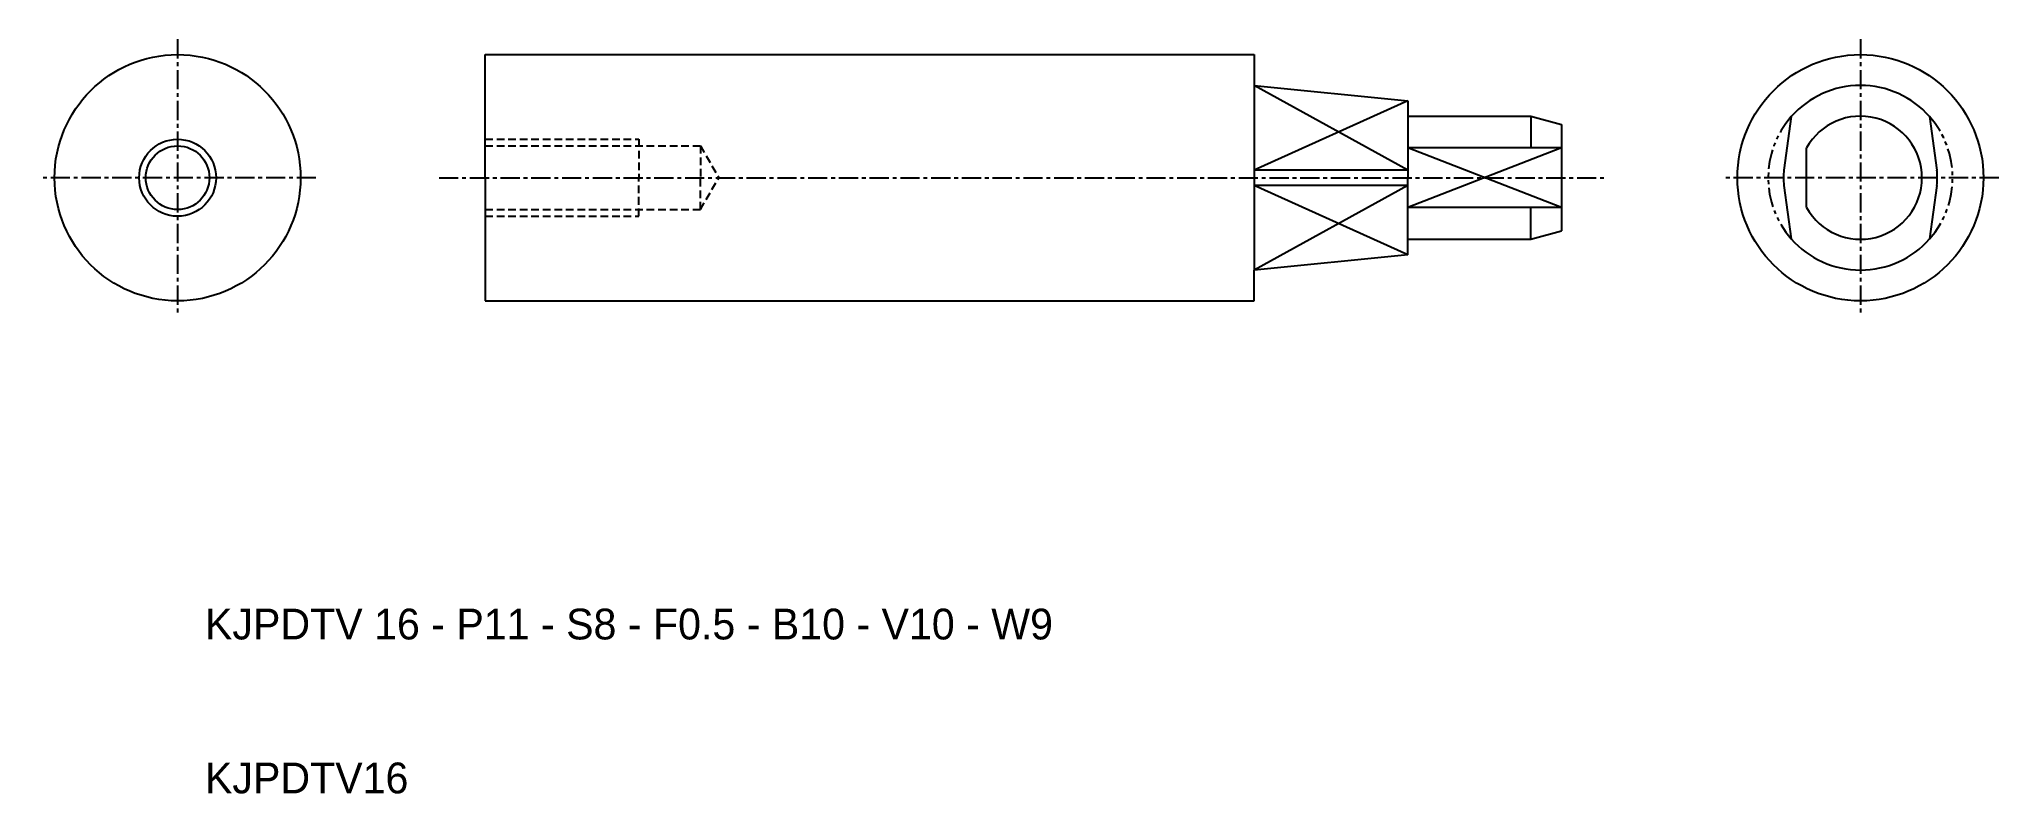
# Model space of a CAD drawing. Extents: x 18 to 145, y 10 to 59.
import ezdxf

# ---------------------------------------------------------------- set-up
doc = ezdxf.new("R2010")
doc.units = 0
for name, pattern in [('CENTER', [2, 1.25, -0.25, 0.25, -0.25]), ('DASHED', [0.75, 0.5, -0.25]), ('PHANTOM', [2.5, 1.25, -0.25, 0.25, -0.25, 0.25, -0.25])]:
    doc.linetypes.add(name, pattern=pattern)
doc.layers.get('0').update_dxf_attribs({"linetype": 'CONTINUOUS'})
doc.layers.add('CENTER', color=1, linetype='CENTER')

msp = doc.modelspace()

# ---------------------------------------------------------------- linework, layer by layer
at = {"color": 7, "linetype": 'CONTINUOUS'}
for p, q in [((47, 50), (47, 58)), ((47, 58), (97, 58)), ((97, 58), (97, 56)), ((97, 56), (107, 55)), ((97, 56), (97, 44)), ((107, 55), (107, 50)), ((107, 55), (107, 55)), ((107, 54), (115, 54)), ((115, 54), (117, 53.46)), ((115, 54), (115, 51.94)), ((131.93, 53.97), (131.45, 50.5)), ((140.93, 53.97), (141.4, 50.5)), ((117, 53.46), (117, 46.54)), ((117, 51.94), (107, 51.94)), ((132.93, 48.06), (132.93, 51.94)), ((47, 50), (47, 42)), ((107, 50.5), (97, 50.5)), ((107, 45), (107, 50)), ((107, 49.5), (97, 49.5)), ((131.45, 49.5), (131.93, 46.03)), ((141.4, 49.5), (140.93, 46.03)), ((117, 48.06), (107, 48.06)), ((115, 46), (115, 48.06)), ((107, 46), (115, 46)), ((115, 46), (117, 46.54)), ((107, 45), (97, 44)), ((107, 45), (107, 45)), ((97, 42), (97, 44)), ((47, 42), (97, 42))]:
    msp.add_line(p, q, dxfattribs=at)
at = {"color": 3, "linetype": 'CONTINUOUS'}
for p, q in [((107, 50.5), (97, 56)), ((107, 55), (97, 50.5)), ((117, 51.94), (107, 48.06)), ((117, 48.06), (107, 51.94)), ((107, 49.5), (97, 44)), ((107, 45), (97, 49.5))]:
    msp.add_line(p, q, dxfattribs=at)
at = {"color": 3, "linetype": 'DASHED'}
for p, q in [((47, 52.5), (57, 52.5)), ((57, 52.5), (57, 50)), ((47, 52.07), (61, 52.07)), ((61, 52.07), (62.19, 50)), ((61, 52.07), (61, 50)), ((57, 47.5), (57, 50)), ((61, 47.93), (62.19, 50)), ((61, 47.93), (61, 50)), ((47, 47.93), (61, 47.93)), ((47, 47.5), (57, 47.5))]:
    msp.add_line(p, q, dxfattribs=at)
at = {"color": 7, "linetype": 'CONTINUOUS'}
for centre, radius in [((27, 50), 8), ((136.43, 50), 8), ((27, 50), 2.07)]:
    msp.add_circle(centre, radius, dxfattribs=at)
at = {"color": 3, "linetype": 'CONTINUOUS'}
msp.add_circle((27, 50), 2.5, dxfattribs=at)
at = {"color": 7, "linetype": 'CONTINUOUS'}
for radius, start, end in [(6, 41.4096, 138.5904), (4, 208.955, 151.045), (5, 174.2608, 185.7392), (5, 354.2608, 5.7392), (6, 221.4096, 318.5904)]:
    msp.add_arc((136.43, 50), radius, start, end, dxfattribs=at)
at = {"color": 3, "linetype": 'PHANTOM'}
for start, end in [(138.5904, 221.4096), (318.5904, 41.4096)]:
    msp.add_arc((136.43, 50), 6, start, end, dxfattribs=at)
at = {"layer": 'CENTER', "color": 1, "linetype": 'CENTER'}
for p, q in [((27, 59), (27, 41)), ((136.43, 59), (136.43, 41)), ((36, 50), (18, 50)), ((44, 50), (120, 50)), ((145.43, 50), (127.43, 50))]:
    msp.add_line(p, q, dxfattribs=at)

# ---------------------------------------------------------------- texts
at = {"color": 7, "linetype": 'CONTINUOUS'}
for s, p in [('KJPDTV 16 - P11 - S8 - F0.5 - B10 - V10 - W9', (28.78, 20)), ('KJPDTV16', (28.78, 10))]:
    msp.add_text(s, height=2, dxfattribs=at).set_placement(p)

doc.saveas('drawing.dxf')
